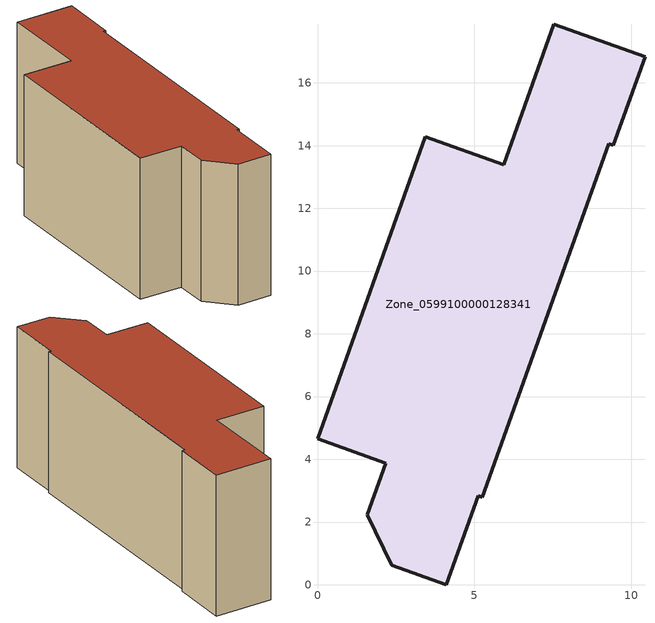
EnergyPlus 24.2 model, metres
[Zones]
Zone_0599100000128341
 floor ground (C_G): 5.12,2.83 4.11,0 2.37,0.62 1.59,2.23 2.17,3.88 0,4.65 3.44,14.28 5.94,13.39 7.53,17.87 10.44,16.84 9.43,14.01 9.28,14.06 5.26,2.78 z0.54
 wall outside (C_F): 1.59,2.23 2.37,0.62 4.11,0 5.12,2.83 5.26,2.78 9.28,14.06 9.43,14.01 10.44,16.84 7.53,17.87 5.94,13.39 3.44,14.28 0,4.65 2.17,3.88 1.59,2.23 z0.54:8.06
 roof outside (C_R): 5.26,2.78 9.28,14.06 9.43,14.01 10.44,16.84 7.53,17.87 5.94,13.39 3.44,14.28 0,4.65 2.17,3.88 1.59,2.23 2.37,0.62 4.11,0 5.12,2.83 z8.06
[BUILDING]
Pand.0599100000128341: North Axis=0; Terrain=City; Loads Convergence Tolerance Value=0.04; Temperature Convergence Tolerance Value=0.4; Solar Distribution=FullExterior; Maximum Number of Warmup Days=25; Minimum Number of Warmup Days=1
[Site:Location]
Rotterdam.The.Hague.AP_ZH_NLD Design_Conditions: Latitude=51.96; Longitude=4.45; Time Zone=1; Elevation=-4.5
[SITE:GROUNDTEMPERATURE:BUILDINGSURFACE]
18, 18, 18, 18, 18, 18, 18, 18, 18, 18, 18, 18
[MATERIAL] Thermal Absorptance=0.9; Solar Absorptance=0.7; Visible Absorptance=0.7
Name | Roughness | Thickness | Conductivity | Density | Specific Heat
G.TI.1975-1991 | MediumSmooth | 0.15 | 0.288461 | 540 | 1210
F.TI.1975-1991 | Rough | 0.3 | 0.230769 | 1920 | 840
R.TI.1975-1991 | MediumRough | 0.2 | 0.153846 | 1500 | 1000
[CONSTRUCTION]
C_G: G.TI.1975-1991
C_F: F.TI.1975-1991
C_R: R.TI.1975-1991
[ZONE]
Zone_0599100000128341: Type=1; Multiplier=1; Ceiling Height=Autocalculate; Volume=Autocalculate; Floor Area=autocalculate; Part of Total Floor Area=Yes
[ZONEINFILTRATION:DESIGNFLOWRATE]
Infil_Zone_0599100000128341: Zone or ZoneList or Space or SpaceList=Zone_0599100000128341; Schedule=AlwaysOn; Design Flow Rate Calculation Method=Flow/Area; Flow Rate per Floor Area=0.003; Constant Term Coefficient=1; Temperature Term Coefficient=0; Velocity Term Coefficient=0; Velocity Squared Term Coefficient=0
[HVACTEMPLATE:ZONE:IDEALLOADSAIRSYSTEM]
Zone_0599100000128341: Maximum Heating Supply Air Temperature=50; Minimum Cooling Supply Air Temperature=13; Maximum Heating Supply Air Humidity Ratio=0.0156; Minimum Cooling Supply Air Humidity Ratio=0.0077; Heating Limit=NoLimit; Cooling Limit=NoLimit; Dehumidification Control Type=ConstantSensibleHeatRatio; Cooling Sensible Heat Ratio=0.7; Dehumidification Setpoint=60; Humidification Control Type=None; Humidification Setpoint=30; Outdoor Air Method=None; Outdoor Air Flow Rate per Person=0.00944; Outdoor Air Flow Rate per Zone Floor Area=0; Outdoor Air Flow Rate per Zone=0; Demand Controlled Ventilation Type=None; Outdoor Air Economizer Type=NoEconomizer; Heat Recovery Type=None; Sensible Heat Recovery Effectiveness=0.7; Latent Heat Recovery Effectiveness=0.65
[ZONECONTROL:THERMOSTAT]
ThermostatControl_Zone_0599100000128341: Zone or ZoneList=Zone_0599100000128341; Control Type Schedule=DualSetpointControlType; Control 1=Thermostat_Zone_0599100000128341; Temperature Difference Between Cutout And Setpoint=0
[THERMOSTATSETPOINT:DUALSETPOINT]
Thermostat_Zone_0599100000128341: Heating Setpoint Temperature Schedule=HeatingSetpoint_Zone_0599100000128341; Cooling Setpoint Temperature Schedule=CoolingSetpoint_Zone_0599100000128341
[SCHEDULE:COMPACT]
HeatingSetpoint_Zone_0599100000128341: Through: 12/31, For: AllDays, Until: 24:00, 21
CoolingSetpoint_Zone_0599100000128341: Through: 12/31, For: AllDays, Until: 24:00, 24
DualSetpointControlType: Through: 12/31, For: AllDays, Until: 24:00, 4
AlwaysOn: Through: 12/31, For: AllDays, Until: 24:00, 1
